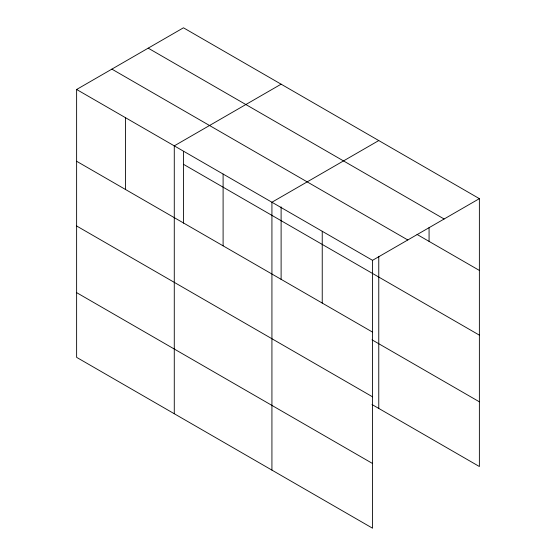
<?xml version="1.0" encoding="UTF-8"?>
<svg xmlns="http://www.w3.org/2000/svg" width="556" height="556" viewBox="0 0 556 556"><rect width="100%" height="100%" fill="white"/><g stroke="black" fill="none" stroke-linecap="round" stroke-linejoin="round"><path stroke-width="0.83" d="M281.114 206.874L281.114 279.55M378.768 256.351L378.768 408.431M76.624 89.481L372.541 260.326L372.541 528.2L76.624 357.355L76.624 89.481L183.459 27.8L479.376 198.645L479.376 466.519L372.006 404.525M281.114 84.178L174.278 145.86L174.278 413.733M378.768 140.557L271.926 202.238L271.926 470.112M372.541 260.326L479.376 198.645M148.202 48.157L444.119 219.001M417.056 234.451L479.376 270.431M111.881 69.125L407.798 239.97M183.459 164.298L479.376 335.143M76.624 161.268L372.541 332.113M372.006 339.82L479.376 401.807M76.624 225.979L372.541 396.824M76.624 292.644L372.541 463.495M429.072 227.55L429.072 241.387M322.237 231.282L322.237 303.069M223.102 174.049L223.102 245.835M183.459 151.357L183.459 223.171M125.447 117.67L125.447 189.457"/></g></svg>
